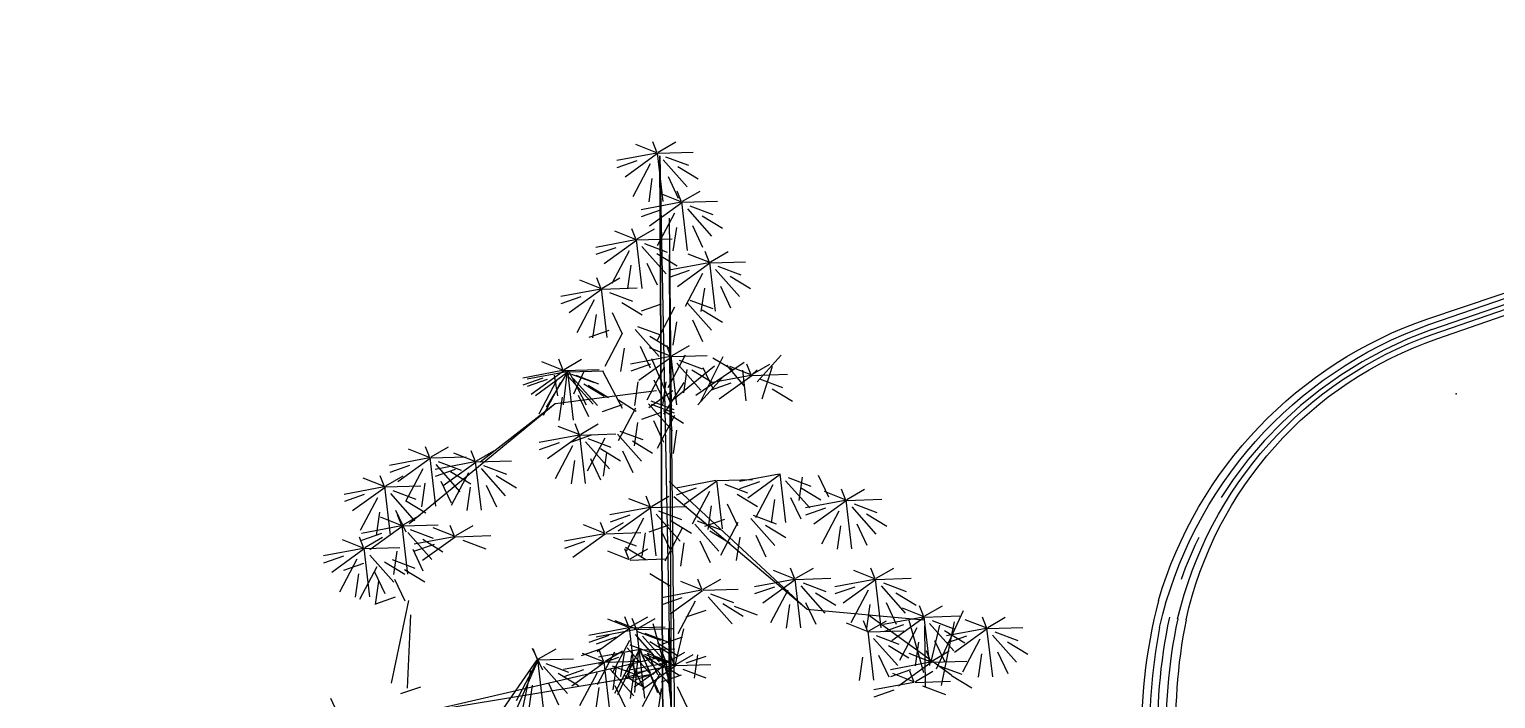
# Model space of a CAD drawing. Header units: metres. Extents: x 563124 to 573994, y 2062953 to 2068466.
# Drawn here: x 568768.48 to 568776.93, y 2065931.46 to 2065935.32 of the extents above; entities that cross this region are included whole.
import ezdxf

# ---------------------------------------------------------------- set-up
doc = ezdxf.new("R2010")
doc.units = ezdxf.units.M
doc.linetypes.add('CENTER2', pattern=[1.125, 0.75, -0.125, 0.125, -0.125])
doc.linetypes.add('HIDDEN', pattern=[0.375, 0.25, -0.125])
for name, color, linetype in [('1-CAY XANH', 7, 'CONTINUOUS'), ('Den', 7, 'CONTINUOUS'), ('ghichieudai', 7, 'CONTINUOUS'), ('LogDg phu', 7, 'CONTINUOUS'), ('MATCATDUONG', 8, 'CONTINUOUS'), ('ViaHeSphu', 32, 'CONTINUOUS')]:
    doc.layers.add(name, color=color, linetype=linetype)

# ---------------------------------------------------------------- blocks, each defined once
blk = doc.blocks.new('den2')
at = {"layer": 'Den', "color": 7}
for points in [[(0.005, 57.121, -0.242861), (7.365, 64.824), (12.182, 66.445)], [(0.761, 56.591, -0.260971), (7.612, 64.279), (12.364, 65.927)]]:
    blk.add_lwpolyline(points, format="xyb", dxfattribs=at)
at = {"layer": 'Den', "color": 8}
for points in [[(0.034, 56.388, -0.255439), (7.392, 64.666), (12.22, 66.327)], [(0.531, 56.62, -0.254549), (7.487, 64.399), (12.315, 66.065)]]:
    blk.add_lwpolyline(points, format="xyb", dxfattribs=at)
at = {"layer": 'Den', "color": 5, "linetype": 'CENTER2', "ltscale": 10}
blk.add_lwpolyline([(0.306, 56.673, -0.250225), (7.474, 64.529), (12.278, 66.188)], format="xyb", dxfattribs=at)
at = {"layer": 'Den', "color": 7}
for centre, radius, start, end in [((14.319, 53.44), 14.78, 165.5774, 182.1094), ((15.434, 53.659), 14.963, 168.6989, 183.0577)]:
    blk.add_arc(centre, radius, start, end, dxfattribs=at)
at = {"layer": 'Den', "color": 5, "linetype": 'CENTER2', "ltscale": 10}
blk.add_arc((14.764, 53.579), 14.785, 167.9416, 182.7503, dxfattribs=at)
at = {"layer": 'Den', "color": 8}
for centre, radius, start, end in [((14.764, 53.579), 14.554, 167.9416, 182.7503), ((16.911, 53.302), 17.156, 169.6386, 181.4508)]:
    blk.add_arc(centre, radius, start, end, dxfattribs=at)
at = {"layer": 'Den', "color": 0, "linetype": 'ByBlock'}
blk.add_point((8.136, 62.774), dxfattribs=at)
blk.add_point((8.136, 62.774), dxfattribs=at)
blk = doc.blocks.new('ca')
at = {"layer": '1-CAY XANH', "color": 3}
for p, q in [((0.687, 65.018), (-0.216, 65.046)), ((0.68, 65.045), (0.234, 65.306)), ((0.555, 63.779), (0.701, 65.026)), ((0.698, 65.022), (1.256, 65.243)), ((0.698, 65.006), (1.529, 64.406)), ((0.717, 65.045), (0.819, 65.306)), ((0.722, 65.018), (1.742, 64.827)), ((0.177, 64.675), (-0.343, 64.358)), ((0.496, 64.928), (-0.089, 64.708)), ((0.559, 64.85), (-0.058, 64.154)), ((0.641, 64.954), (0.546, 46.012)), ((0.641, 64.954), (0.641, 64.954)), ((0.641, 64.954), (0.641, 64.954)), ((0.886, 64.742), (1.331, 63.901)), ((1.229, 64.821), (1.74, 64.643)), ((0.431, 64.421), (0.169, 63.868)), ((0.842, 64.37), (0.927, 63.771)), ((0.057, 63.787), (-0.39, 64.047)), ((0.075, 63.763), (0.633, 63.984)), ((0.094, 63.787), (0.196, 64.047)), ((0.064, 63.76), (-0.839, 63.788)), ((-0.127, 63.67), (-0.713, 63.449)), ((-0.064, 63.591), (-0.681, 62.895)), ((-0.068, 62.521), (0.078, 63.767)), ((0.075, 63.748), (0.906, 63.147)), ((0.099, 63.76), (1.119, 63.568)), ((0.263, 63.484), (0.708, 62.642)), ((0.606, 63.563), (1.117, 63.385)), ((-0.446, 63.416), (-0.966, 63.099)), ((-0.192, 63.163), (-0.454, 62.609)), ((0.218, 63.111), (0.304, 62.512)), ((1.228, 62.793), (0.325, 62.821)), ((1.221, 62.821), (0.774, 63.081)), ((1.096, 61.554), (1.242, 62.801)), ((1.239, 62.797), (1.797, 63.018)), ((1.239, 62.781), (2.07, 62.181)), ((1.258, 62.821), (1.36, 63.081)), ((1.263, 62.793), (2.283, 62.602)), ((-0.66, 62.236), (-1.107, 62.496)), ((-0.642, 62.212), (-0.084, 62.433)), ((-0.623, 62.236), (-0.521, 62.496)), ((0.718, 62.45), (0.198, 62.133)), ((1.037, 62.703), (0.451, 62.483)), ((1.099, 62.625), (0.482, 61.929)), ((1.427, 62.517), (1.872, 61.676)), ((1.77, 62.596), (2.281, 62.418)), ((-0.653, 62.209), (-1.556, 62.236)), ((-0.844, 62.118), (-1.43, 61.898)), ((-0.782, 62.04), (-1.399, 61.344)), ((-0.785, 60.97), (-0.639, 62.216)), ((-0.642, 62.197), (0.189, 61.596)), ((-0.618, 62.209), (0.402, 62.017)), ((-0.111, 62.011), (0.4, 61.834)), ((0.972, 62.196), (0.71, 61.643)), ((1.382, 62.145), (1.468, 61.546)), ((-1.163, 61.865), (-1.683, 61.548)), ((-0.909, 61.612), (-1.172, 61.058)), ((-0.454, 61.933), (-0.009, 61.091)), ((2.114, 61.562), (1.668, 61.822)), ((2.132, 61.538), (2.691, 61.76)), ((2.151, 61.562), (2.253, 61.822)), ((-0.127, 61.254), (-0.713, 61.034)), ((-0.499, 61.56), (-0.413, 60.961)), ((2.121, 61.535), (1.218, 61.563)), ((1.931, 61.445), (1.345, 61.224)), ((1.989, 60.296), (2.135, 61.542)), ((2.132, 61.523), (2.964, 60.922)), ((2.156, 61.535), (3.176, 61.343)), ((2.321, 61.259), (2.765, 60.417)), ((2.664, 61.338), (3.174, 61.16)), ((-0.446, 61), (-0.966, 60.684)), ((-0.064, 61.176), (-0.681, 60.48)), ((0.263, 61.068), (0.708, 60.227)), ((0.606, 61.147), (1.117, 60.969)), ((1.611, 61.191), (1.091, 60.875)), ((1.865, 60.938), (1.603, 60.384)), ((2.276, 60.886), (2.362, 60.287)), ((-0.192, 60.747), (-0.454, 60.194)), ((0.218, 60.696), (0.304, 60.096)), ((1.214, 60.58), (0.628, 60.36)), ((1.276, 60.502), (0.659, 59.806)), ((1.947, 60.473), (2.457, 60.295)), ((0.894, 60.327), (0.374, 60.01)), ((1.603, 60.394), (2.048, 59.553)), ((-1.852, 59.154), (-2.469, 59.841)), ((-0.716, 59.777), (-1.236, 59.461)), ((-0.397, 58.648), (-0.983, 59.811)), ((0.334, 59.806), (-0.569, 59.834)), ((0.327, 59.833), (-0.119, 60.093)), ((-0.007, 59.845), (0.438, 59.004)), ((0.202, 58.567), (0.348, 59.813)), ((0.336, 58.541), (0.846, 59.746)), ((0.345, 59.809), (0.904, 60.03)), ((0.345, 59.794), (1.177, 59.193)), ((0.364, 59.833), (0.466, 60.093)), ((0.369, 59.806), (1.389, 59.614)), ((1.148, 60.073), (0.886, 59.52)), ((1.559, 60.022), (1.645, 59.423)), ((3.09, 59.474), (2.644, 59.735)), ((3.127, 59.474), (3.229, 59.735)), ((-1.723, 59.323), (-2.626, 59.351)), ((-1.979, 58.726), (-2.241, 59.555)), ((-1.73, 59.35), (-2.177, 59.61)), ((-1.855, 59.467), (-1.709, 59.33)), ((-1.712, 59.326), (-1.154, 59.547)), ((-1.693, 59.35), (-1.591, 59.61)), ((-1.569, 58.674), (-1.483, 59.458)), ((-1.524, 59.047), (-1.079, 59.588)), ((-0.284, 58.812), (-1.519, 59.658)), ((0.334, 58.675), (-0.757, 59.569)), ((-0.463, 59.524), (-0.725, 58.971)), ((-0.176, 59.462), (-0.696, 59.145)), ((0.144, 59.716), (-0.442, 59.495)), ((0.206, 59.637), (-0.411, 58.941)), ((-0.052, 59.473), (0.034, 58.873)), ((0.534, 59.53), (0.978, 58.688)), ((0.877, 59.609), (1.387, 59.431)), ((1.594, 58.475), (2.104, 59.428)), ((2.986, 59.415), (2.083, 59.443)), ((3.097, 59.447), (2.194, 59.475)), ((2.907, 59.357), (2.321, 59.137)), ((2.979, 59.443), (2.532, 58.571)), ((2.841, 58.85), (2.579, 59.428)), ((2.854, 58.176), (3, 59.423)), ((2.965, 59.34), (3.111, 59.455)), ((2.997, 59.419), (3.555, 58.509)), ((2.997, 59.403), (3.828, 58.803)), ((3.016, 59.443), (3.118, 58.571)), ((3.021, 59.415), (4.041, 59.224)), ((3.108, 59.451), (3.666, 59.672)), ((3.108, 59.435), (3.94, 58.835)), ((3.132, 59.447), (4.152, 59.255)), ((-2.233, 58.979), (-2.753, 58.662)), ((-1.914, 59.232), (-2.5, 59.012)), ((-1.712, 59.311), (-0.881, 58.71)), ((-1.688, 59.323), (-0.668, 59.131)), ((-1.181, 59.125), (-0.67, 58.948)), ((-0.335, 58.569), (-0.952, 59.257)), ((0.542, 58.328), (0.022, 59.143)), ((0.489, 59.157), (0.575, 58.558)), ((0.795, 59.206), (0.533, 58.653)), ((1.206, 59.155), (1.292, 58.555)), ((2.476, 59.072), (1.956, 58.755)), ((2.795, 59.325), (2.209, 59.105)), ((2.857, 59.247), (2.24, 58.551)), ((2.969, 59.279), (2.352, 58.583)), ((3.185, 59.139), (3.63, 58.298)), ((3.252, 58.799), (3.338, 59.331)), ((3.296, 59.171), (3.741, 58.33)), ((3.528, 59.218), (4.039, 59.04)), ((3.64, 59.25), (4.15, 59.072)), ((0.871, 58.672), (0.285, 58.452)), ((0.923, 58.503), (0.306, 58.939)), ((0.933, 58.594), (0.316, 57.898)), ((1.251, 58.396), (1.696, 58.686)), ((2.73, 58.818), (2.468, 58.265)), ((3.14, 58.767), (3.226, 58.168)), ((0.551, 58.419), (0.031, 58.102)), ((0.262, 58.292), (0.706, 57.451)), ((0.861, 58.582), (0.275, 58.361)), ((0.605, 58.371), (1.115, 58.193)), ((1.261, 58.486), (1.705, 57.645)), ((1.604, 58.565), (2.114, 58.387)), ((0.217, 57.92), (0.303, 57.321)), ((0.805, 58.165), (0.543, 57.612)), ((1.665, 57.896), (1.079, 57.676)), ((1.216, 58.114), (1.302, 57.514)), ((2.668, 57.82), (2.221, 58.08)), ((2.686, 57.796), (3.244, 58.017)), ((2.705, 57.82), (2.807, 58.08)), ((1.345, 57.643), (0.825, 57.326)), ((1.727, 57.818), (1.11, 57.122)), ((2.675, 57.793), (1.772, 57.821)), ((2.484, 57.703), (1.898, 57.482)), ((2.546, 57.624), (1.929, 56.928)), ((2.054, 57.711), (2.499, 56.869)), ((2.398, 57.789), (2.908, 57.612)), ((2.543, 56.554), (2.689, 57.8)), ((2.686, 57.781), (3.517, 57.18)), ((2.71, 57.793), (3.73, 57.601)), ((2.874, 57.517), (3.319, 56.675)), ((3.217, 57.596), (3.728, 57.418)), ((6.502, 57.233), (6.055, 57.493)), ((6.539, 57.233), (6.641, 57.493)), ((1.599, 57.39), (1.337, 56.836)), ((2.165, 57.449), (1.645, 57.132)), ((2.01, 57.338), (2.096, 56.739)), ((2.419, 57.196), (2.157, 56.642)), ((2.829, 57.144), (2.915, 56.545)), ((5.345, 57.104), (4.442, 57.132)), ((5.338, 57.131), (4.891, 57.392)), ((5.213, 55.865), (5.359, 57.112)), ((5.356, 57.108), (5.914, 57.329)), ((5.356, 57.092), (6.187, 56.492)), ((5.375, 57.131), (5.477, 57.392)), ((5.38, 57.104), (6.4, 56.913)), ((6.509, 57.206), (5.606, 57.234)), ((6.318, 57.116), (5.732, 56.896)), ((6.377, 55.967), (6.523, 57.213)), ((6.52, 57.209), (7.078, 57.431)), ((6.52, 57.194), (7.351, 56.593)), ((6.544, 57.206), (7.564, 57.014)), ((-3.413, 56.768), (-3.676, 56.214)), ((-3.003, 56.716), (-2.917, 56.117)), ((-2.584, 55.554), (-2.438, 56.8)), ((-2.441, 56.781), (-1.61, 56.18)), ((-2.417, 56.793), (-1.397, 56.601)), ((4.835, 56.761), (4.315, 56.444)), ((5.154, 57.014), (4.568, 56.794)), ((5.216, 56.936), (4.599, 56.24)), ((5.999, 56.862), (5.479, 56.546)), ((5.544, 56.828), (5.989, 55.987)), ((6.38, 57.037), (5.763, 56.342)), ((5.887, 56.907), (6.398, 56.729)), ((6.708, 56.93), (7.153, 56.089)), ((7.051, 57.009), (7.561, 56.831)), ((7.662, 56.49), (7.216, 56.751)), ((7.699, 56.49), (7.801, 56.751)), ((-4.152, 56.146), (-4.598, 56.406)), ((-4.134, 56.122), (-3.576, 56.344)), ((-4.115, 56.146), (-4.013, 56.406)), ((-2.962, 56.449), (-3.482, 56.132)), ((-2.643, 56.703), (-3.228, 56.482)), ((-2.58, 56.624), (-3.197, 55.928)), ((-2.253, 56.517), (-1.808, 55.675)), ((-1.91, 56.596), (-1.399, 56.418)), ((-0.83, 56.625), (-1.733, 56.653)), ((-1.02, 56.535), (-1.606, 56.314)), ((-0.962, 55.386), (-0.816, 56.632)), ((-0.819, 56.613), (0.013, 56.012)), ((-0.794, 56.625), (0.225, 56.433)), ((-0.63, 56.349), (-0.186, 55.507)), ((-0.287, 56.428), (0.223, 56.25)), ((5.089, 56.507), (4.826, 55.954)), ((5.499, 56.456), (5.585, 55.857)), ((6.253, 56.609), (5.99, 56.056)), ((6.663, 56.558), (6.749, 55.958)), ((7.669, 56.463), (6.766, 56.491)), ((7.479, 56.373), (6.893, 56.153)), ((7.537, 55.224), (7.683, 56.471)), ((7.68, 56.467), (8.239, 56.688)), ((7.68, 56.451), (8.512, 55.851)), ((7.704, 56.463), (8.724, 56.272)), ((-4.145, 56.119), (-5.048, 56.147)), ((-4.335, 56.029), (-4.921, 55.809)), ((-4.277, 54.88), (-4.131, 56.126)), ((-4.134, 56.107), (-3.303, 55.506)), ((-4.11, 56.119), (-3.09, 55.927)), ((-2.708, 56.196), (-2.97, 55.642)), ((-2.297, 56.144), (-2.211, 55.545)), ((-1.339, 56.281), (-1.86, 55.965)), ((-1.086, 56.028), (-1.348, 55.474)), ((-0.675, 55.976), (-0.589, 55.377)), ((0.863, 55.938), (-0.04, 55.966)), ((0.856, 55.965), (0.41, 56.226)), ((0.874, 55.942), (1.433, 56.163)), ((0.893, 55.965), (0.995, 56.226)), ((7.159, 56.12), (6.639, 55.803)), ((7.541, 56.295), (6.924, 55.599)), ((7.869, 56.187), (8.313, 55.346)), ((8.212, 56.266), (8.722, 56.088)), ((-4.655, 55.775), (-5.175, 55.459)), ((-4.273, 55.95), (-4.89, 55.254)), ((-3.946, 55.843), (-3.501, 55.001)), ((-3.602, 55.922), (-3.092, 55.744)), ((-1.749, 55.736), (-2.335, 55.516)), ((-1.687, 55.658), (-2.304, 54.962)), ((-1.016, 55.629), (-0.506, 55.451)), ((-0.319, 55.591), (-0.905, 55.37)), ((0.353, 55.595), (-0.167, 55.278)), ((0.673, 55.848), (0.087, 55.628)), ((0.735, 55.77), (0.118, 55.074)), ((0.731, 54.699), (0.877, 55.946)), ((0.899, 55.938), (1.918, 55.747)), ((1.063, 55.662), (1.507, 54.821)), ((1.406, 55.741), (1.916, 55.563)), ((7.219, 55.491), (6.772, 55.752)), ((7.413, 55.866), (7.151, 55.313)), ((7.237, 55.468), (7.795, 55.689)), ((7.256, 55.491), (7.358, 55.752)), ((7.824, 55.815), (7.91, 55.216)), ((-4.401, 55.522), (-4.663, 54.968)), ((-3.99, 55.471), (-3.904, 54.871)), ((-2.068, 55.483), (-2.588, 55.166)), ((-1.815, 55.229), (-2.077, 54.676)), ((-1.359, 55.55), (-0.914, 54.709)), ((-0.638, 55.337), (-1.158, 55.02)), ((-0.257, 55.512), (-0.874, 54.816)), ((0.071, 55.405), (0.516, 54.563)), ((0.607, 55.341), (0.345, 54.788)), ((0.414, 55.484), (0.925, 55.306)), ((1.018, 55.29), (1.104, 54.691)), ((2.027, 55.265), (1.124, 55.292)), ((2.02, 55.292), (1.574, 55.552)), ((2.038, 55.268), (2.597, 55.489)), ((2.038, 55.252), (2.87, 54.652)), ((2.057, 55.292), (2.159, 55.552)), ((2.062, 55.265), (3.082, 55.073)), ((5.876, 55.189), (4.973, 55.217)), ((5.869, 55.216), (5.423, 55.477)), ((5.887, 55.193), (6.446, 55.414)), ((5.906, 55.216), (6.008, 55.477)), ((7.226, 55.464), (6.323, 55.492)), ((7.035, 55.374), (6.449, 55.154)), ((7.097, 55.296), (6.48, 54.6)), ((7.094, 54.225), (7.24, 55.472)), ((7.237, 55.452), (8.068, 54.852)), ((7.261, 55.464), (8.281, 55.273)), ((7.768, 55.267), (8.279, 55.089)), ((-1.404, 55.178), (-1.318, 54.579)), ((-0.384, 55.084), (-0.647, 54.53)), ((0.026, 55.032), (0.112, 54.433)), ((1.397, 54.618), (0.951, 54.878)), ((1.517, 54.921), (0.997, 54.604)), ((1.837, 55.174), (1.251, 54.954)), ((1.434, 54.618), (1.536, 54.878)), ((2.57, 55.067), (3.08, 54.889)), ((5.686, 55.099), (5.1, 54.879)), ((5.887, 55.177), (6.719, 54.577)), ((5.912, 55.189), (6.932, 54.997)), ((6.716, 55.121), (6.196, 54.804)), ((6.419, 54.992), (6.929, 54.814)), ((6.97, 54.867), (6.708, 54.314)), ((8.202, 54.886), (7.299, 54.914)), ((8.195, 54.913), (7.748, 55.173)), ((8.07, 53.647), (8.215, 54.893)), ((8.213, 54.889), (8.771, 55.111)), ((8.213, 54.874), (9.044, 54.273)), ((8.232, 54.913), (8.334, 55.173)), ((8.237, 54.886), (9.257, 54.694)), ((1.404, 54.591), (0.501, 54.619)), ((1.415, 54.594), (1.973, 54.815)), ((7.499, 54.605), (6.913, 54.385)), ((7.692, 54.542), (7.172, 54.225)), ((7.38, 54.816), (7.466, 54.217)), ((8.073, 54.717), (7.456, 54.021)), ((8.232, 54.498), (8.743, 54.32)), ((8.401, 54.61), (8.846, 53.768)), ((8.744, 54.689), (9.254, 54.511)), ((-4.896, 54.095), (-5.799, 54.123)), ((-4.903, 54.122), (-5.349, 54.383)), ((-5.028, 52.856), (-4.882, 54.103)), ((-4.885, 54.099), (-4.327, 54.32)), ((-4.866, 54.122), (-4.764, 54.383)), ((-4.861, 54.095), (-3.841, 53.904)), ((-2.838, 54.095), (-3.741, 54.123)), ((-2.845, 54.122), (-3.292, 54.383)), ((-2.97, 52.856), (-2.825, 54.103)), ((-2.827, 54.099), (-2.269, 54.32)), ((-2.808, 54.122), (-2.706, 54.383)), ((-2.803, 54.095), (-1.783, 53.904)), ((-0.472, 53.842), (-0.919, 54.102)), ((-0.435, 53.842), (-0.333, 54.102)), ((0.894, 54.247), (0.374, 53.93)), ((7.18, 54.351), (6.66, 54.035)), ((7.434, 54.098), (7.172, 53.545)), ((7.946, 54.289), (7.683, 53.735)), ((7.889, 54.419), (8.334, 53.578)), ((8.356, 54.237), (8.442, 53.638)), ((-5.406, 53.752), (-5.926, 53.435)), ((-5.086, 54.005), (-5.672, 53.785)), ((-5.024, 53.927), (-5.641, 53.231)), ((-4.885, 54.083), (-4.053, 53.483)), ((-4.696, 53.819), (-4.252, 52.978)), ((-4.353, 53.898), (-3.843, 53.72)), ((-3.348, 53.752), (-3.868, 53.435)), ((-3.029, 54.005), (-3.615, 53.785)), ((-2.967, 53.927), (-3.584, 53.231)), ((-2.827, 54.083), (-1.996, 53.483)), ((-2.639, 53.819), (-2.194, 52.978)), ((-2.296, 53.898), (-1.786, 53.72)), ((-0.465, 53.815), (-1.368, 53.843)), ((-0.656, 53.725), (-1.242, 53.505)), ((-0.454, 53.819), (0.104, 54.04)), ((-0.454, 53.803), (0.377, 53.203)), ((-0.43, 53.815), (0.59, 53.623)), ((7.844, 54.047), (7.93, 53.447)), ((-6.149, 53.156), (-6.595, 53.416)), ((-6.131, 53.132), (-5.573, 53.354)), ((-6.112, 53.156), (-6.01, 53.416)), ((-5.152, 53.498), (-5.414, 52.945)), ((-4.741, 53.447), (-4.655, 52.848)), ((-3.094, 53.498), (-3.357, 52.945)), ((-2.684, 53.447), (-2.598, 52.848)), ((-1.267, 53.406), (-1.853, 53.186)), ((-0.975, 53.472), (-1.495, 53.155)), ((-0.594, 53.647), (-1.211, 52.951)), ((-0.266, 53.539), (0.179, 52.698)), ((0.077, 53.618), (0.588, 53.44)), ((7.075, 53.556), (7.519, 51.438)), ((7.418, 53.635), (7.928, 53.457)), ((-7.76, 52.864), (-8.206, 53.124)), ((-7.742, 52.84), (-7.183, 53.061)), ((-7.723, 52.864), (-7.621, 53.124)), ((-6.447, 51.804), (-7.134, 53.294)), ((-6.142, 53.129), (-7.045, 53.157)), ((-6.333, 53.039), (-6.918, 52.819)), ((-6.574, 51.375), (-6.907, 53.008)), ((-6.27, 52.961), (-6.887, 52.265)), ((-4.702, 53.186), (-6.841, 51.642)), ((-6.274, 51.89), (-6.128, 53.137)), ((-6.131, 53.117), (-5.3, 52.517)), ((-3.127, 53.332), (-6.124, 53.055)), ((-6.119, 51.696), (-5.745, 53.041)), ((-6.107, 53.129), (-5.087, 52.937)), ((-4.715, 52.775), (-5.161, 53.035)), ((-4.697, 52.751), (-4.138, 52.972)), ((-4.678, 52.775), (-4.576, 53.035)), ((-0.534, 53.299), (-0.024, 53.122)), ((1.208, 52.834), (0.761, 53.095)), ((1.397, 52.876), (0.951, 53.136)), ((1.226, 52.811), (1.784, 53.032)), ((1.245, 52.834), (1.347, 53.095)), ((1.415, 52.852), (1.973, 53.074)), ((1.434, 52.876), (1.536, 53.136)), ((7.03, 53.184), (7.116, 51.308)), ((-7.753, 52.837), (-8.656, 52.865)), ((-7.943, 52.746), (-8.529, 52.526)), ((-7.881, 52.668), (-8.498, 51.972)), ((-7.885, 51.598), (-7.739, 52.844)), ((-7.742, 52.825), (-6.91, 52.224)), ((-7.717, 52.837), (-6.698, 52.645)), ((-7.21, 52.639), (-6.7, 52.462)), ((-6.652, 52.785), (-7.172, 52.469)), ((-6.521, 52.919), (-6.304, 51.98)), ((-6.164, 51.324), (-6.148, 52.91)), ((-5.943, 52.853), (-5.498, 52.012)), ((-4.708, 52.748), (-5.611, 52.776)), ((-5.6, 52.932), (-5.089, 52.754)), ((-4.898, 52.657), (-5.484, 52.437)), ((-4.84, 51.509), (-4.694, 52.755)), ((0.038, 52.83), (0.254, 51.89)), ((0.067, 52.61), (0.577, 52.432)), ((1.215, 52.807), (0.312, 52.835)), ((0.395, 51.234), (0.41, 52.821)), ((1.024, 52.717), (0.439, 52.497)), ((0.44, 51.607), (0.814, 52.951)), ((1.087, 52.639), (0.47, 51.943)), ((1.404, 52.849), (0.501, 52.877)), ((1.214, 52.759), (0.628, 52.539)), ((1.276, 52.68), (0.659, 51.984)), ((1.083, 51.568), (1.229, 52.815)), ((1.25, 52.807), (2.27, 52.616)), ((1.272, 51.61), (1.418, 52.856)), ((1.415, 52.837), (2.247, 52.236)), ((1.439, 52.849), (2.459, 52.657)), ((1.757, 52.61), (2.268, 52.432)), ((1.947, 52.652), (2.457, 52.474)), ((-8.262, 52.493), (-8.783, 52.176)), ((-8.009, 52.24), (-8.271, 51.686)), ((-7.553, 52.561), (-7.109, 51.719)), ((-6.325, 51.999), (-6.772, 52.259)), ((-6.398, 52.532), (-6.66, 51.979)), ((-6.288, 51.999), (-6.186, 52.259)), ((-5.987, 52.481), (-5.902, 51.881)), ((-5.218, 52.404), (-5.738, 52.087)), ((-4.836, 52.579), (-5.453, 51.883)), ((0.446, 51.972), (-0.001, 52.232)), ((0.705, 52.464), (0.185, 52.147)), ((1.157, 52.29), (0.254, 52.318)), ((0.894, 52.505), (0.374, 52.189)), ((0.483, 51.972), (0.585, 52.232)), ((0.959, 52.21), (0.697, 51.657)), ((1.15, 52.317), (0.704, 51.194)), ((1.413, 52.419), (0.828, 52.199)), ((1.476, 52.34), (0.859, 51.644)), ((1.148, 52.252), (0.886, 51.698)), ((1.025, 51.051), (1.171, 52.298)), ((1.168, 52.294), (1.726, 51.132)), ((1.187, 52.317), (1.289, 51.194)), ((1.192, 52.29), (2.212, 52.098)), ((1.414, 52.531), (1.859, 51.69)), ((2.044, 51.999), (1.597, 52.26)), ((1.803, 52.233), (2.248, 51.391)), ((2.081, 51.999), (2.183, 52.26)), ((2.146, 52.312), (2.657, 52.134)), ((3.746, 52.058), (3.3, 52.318)), ((3.911, 52.332), (3.649, 51.779)), ((3.783, 52.058), (3.885, 52.318)), ((-7.598, 52.188), (-7.512, 51.589)), ((-6.318, 51.972), (-7.221, 52)), ((-6.509, 51.882), (-7.095, 51.662)), ((-6.307, 51.976), (-5.749, 52.197)), ((-6.307, 51.96), (-5.476, 51.36)), ((-6.283, 51.972), (-5.263, 51.78)), ((-4.964, 52.151), (-5.226, 51.597)), ((-4.553, 52.099), (-4.467, 51.5)), ((0.24, 51.883), (-0.663, 51.911)), ((-0.534, 52.121), (-0.024, 51.943)), ((-0.321, 52.159), (-0.235, 51.56)), ((0.233, 51.91), (-0.213, 52.17)), ((0.647, 51.947), (0.127, 51.63)), ((0.251, 51.886), (0.809, 52.107)), ((0.251, 51.871), (1.083, 51.27)), ((0.27, 51.91), (0.372, 52.17)), ((0.275, 51.883), (1.295, 51.691)), ((0.321, 50.706), (0.467, 51.952)), ((0.967, 52.2), (0.381, 51.98)), ((1.029, 52.122), (0.412, 51.426)), ((0.464, 51.948), (1.022, 52.17)), ((0.464, 51.933), (1.295, 51.332)), ((0.488, 51.945), (1.508, 51.753)), ((1.094, 52.165), (0.574, 51.849)), ((1.348, 51.912), (1.086, 51.358)), ((2.051, 51.972), (1.148, 52)), ((1.86, 51.882), (1.274, 51.662)), ((1.356, 52.014), (1.801, 51.173)), ((1.369, 52.159), (1.455, 51.56)), ((1.559, 52.201), (1.645, 51.601)), ((1.7, 52.093), (2.21, 51.915)), ((1.759, 51.861), (1.844, 51.261)), ((1.919, 50.733), (2.065, 51.98)), ((2.062, 51.976), (2.62, 52.197)), ((2.062, 51.96), (2.893, 51.36)), ((2.086, 51.972), (3.106, 51.781)), ((3.753, 52.031), (2.85, 52.059)), ((3.563, 51.941), (2.977, 51.72)), ((3.625, 51.862), (3.008, 51.166)), ((3.621, 50.792), (3.767, 52.038)), ((3.764, 52.034), (4.323, 50.979)), ((3.764, 52.019), (4.596, 50.142)), ((3.788, 52.031), (4.808, 50.563)), ((-6.828, 51.629), (-7.348, 51.312)), ((-5.897, 51.454), (-6.8, 51.482)), ((-5.904, 51.481), (-6.35, 51.741)), ((-5.886, 51.457), (-5.328, 51.678)), ((-5.867, 51.481), (-5.765, 51.741)), ((-5.776, 51.775), (-5.266, 51.597)), ((0.05, 51.793), (-0.536, 51.572)), ((0.099, 51.637), (0.609, 51.459)), ((0.901, 51.693), (0.639, 51.14)), ((0.652, 51.669), (1.097, 50.827)), ((0.783, 51.686), (1.293, 51.508)), ((0.995, 51.748), (1.506, 51.57)), ((1.541, 51.629), (1.021, 51.312)), ((1.922, 51.804), (1.305, 51.108)), ((1.312, 51.642), (1.398, 51.042)), ((2.25, 51.696), (2.695, 50.855)), ((2.593, 51.775), (3.103, 51.597)), ((3.243, 51.687), (2.723, 51.371)), ((3.953, 51.755), (4.397, 49.637)), ((-6.087, 51.364), (-6.673, 51.143)), ((-5.862, 51.454), (-4.842, 51.262)), ((-5.354, 51.257), (-4.844, 51.079)), ((0.197, 51.348), (-0.065, 50.794)), ((0.607, 51.297), (0.693, 50.697)), ((1.795, 51.375), (1.532, 50.822)), ((2.205, 51.324), (2.291, 50.725)), ((3.497, 51.434), (3.235, 50.88)), ((3.908, 51.382), (3.994, 50.783)), ((6.771, 51.336), (7.282, 51.158)), ((9.079, 51.046), (8.817, 50.493))]:
    blk.add_line(p, q, dxfattribs=at)
at = {"layer": '1-CAY XANH', "color": 17}
for p, q in [((0.641, 64.954), (-0.644, 0.027)), ((0.305, 0.047), (0.641, 64.954)), ((0.405, 63.355), (-0.261, 0)), ((0.405, 62.413), (0.148, 0)), ((2.587, 59.104), (2.067, 58.787)), ((0.723, 58.926), (3.326, 58.595)), ((3.326, 58.595), (7.066, 55.521)), ((3.326, 58.595), (5.247, 57.099)), ((0.404, 56.599), (-3.127, 53.332)), ((-3.127, 53.332), (0.279, 56.212)), ((0.874, 55.926), (1.706, 55.326)), ((0.788, 52.055), (6.535, 50.722)), ((6.535, 50.722), (0.792, 51.67))]:
    blk.add_line(p, q, dxfattribs=at)

msp = doc.modelspace()

# ---------------------------------------------------------------- linework, layer by layer
at = {"layer": 'LogDg phu', "linetype": 'HIDDEN', "ltscale": 50}
msp.add_lwpolyline([(568591.5975, 2065804.2063, 0.411844), (568601.5056, 2065798.8404), (568793.597, 2065855.1205, 0.431462), (568798.8802, 2065865.4924), (568769.4971, 2065947.6316, 0.425903), (568758.9728, 2065952.3565), (568753.0059, 2065949.9505, -0.022858), (568734.8118, 2065943.5642), (568572.6133, 2065894.8322, 0.414577), (568567.2564, 2065884.8591), (568591.5975, 2065804.2063)], format="xyb", dxfattribs=at)
at = {"layer": 'ViaHeSphu', "linetype": 'HIDDEN', "ltscale": 50}
msp.add_lwpolyline([(568764.1567, 2065944.7469), (568792.9358, 2065864.2962), (568789.8216, 2065858.1825), (568722.1512, 2065838.356), (568603.2909, 2065803.5317), (568597.048, 2065806.9126), (568573.2887, 2065885.6377), (568576.6326, 2065891.8632), (568735.9627, 2065939.7333, 0.022858), (568754.5017, 2065946.2407), (568757.8354, 2065947.5849), (568764.1567, 2065944.7469)], format="xyb", dxfattribs=at)

# ---------------------------------------------------------------- next in the draw order: wipeouts: each hides what was drawn before it
msp.add_wipeout([(568538.5548, 2065837.1158), (569134.3908, 2065836.3611), (569131.1932, 2065953.8252), (568779.0042, 2065956.6832), (568600.6017, 2065960.3155)]).dxf.layer = 'ghichieudai'

# ---------------------------------------------------------------- next in the draw order: block references
at = {"layer": 'Den', "color": 3, "linetype": 'Continuous', "extrusion": (3.31378e-12, 1.1371e-08, 1), "xscale": 0.2109375, "yscale": 0.2109375, "zscale": 0.2109375000000001}
msp.add_blockref('den2', (568774.9853, 2065919.974, 0.0235), dxfattribs=at)
at = {"layer": 'MATCATDUONG', "color": 3, "linetype": 'Continuous', "extrusion": (3.31378e-12, 1.1371e-08, 1), "xscale": -0.2249999999767169, "yscale": 0.2250000000931323, "zscale": 0.2250000000000004}
msp.add_blockref('ca', (568772.2572, 2065919.974, 0.0235), dxfattribs=at)

doc.saveas('drawing.dxf')
